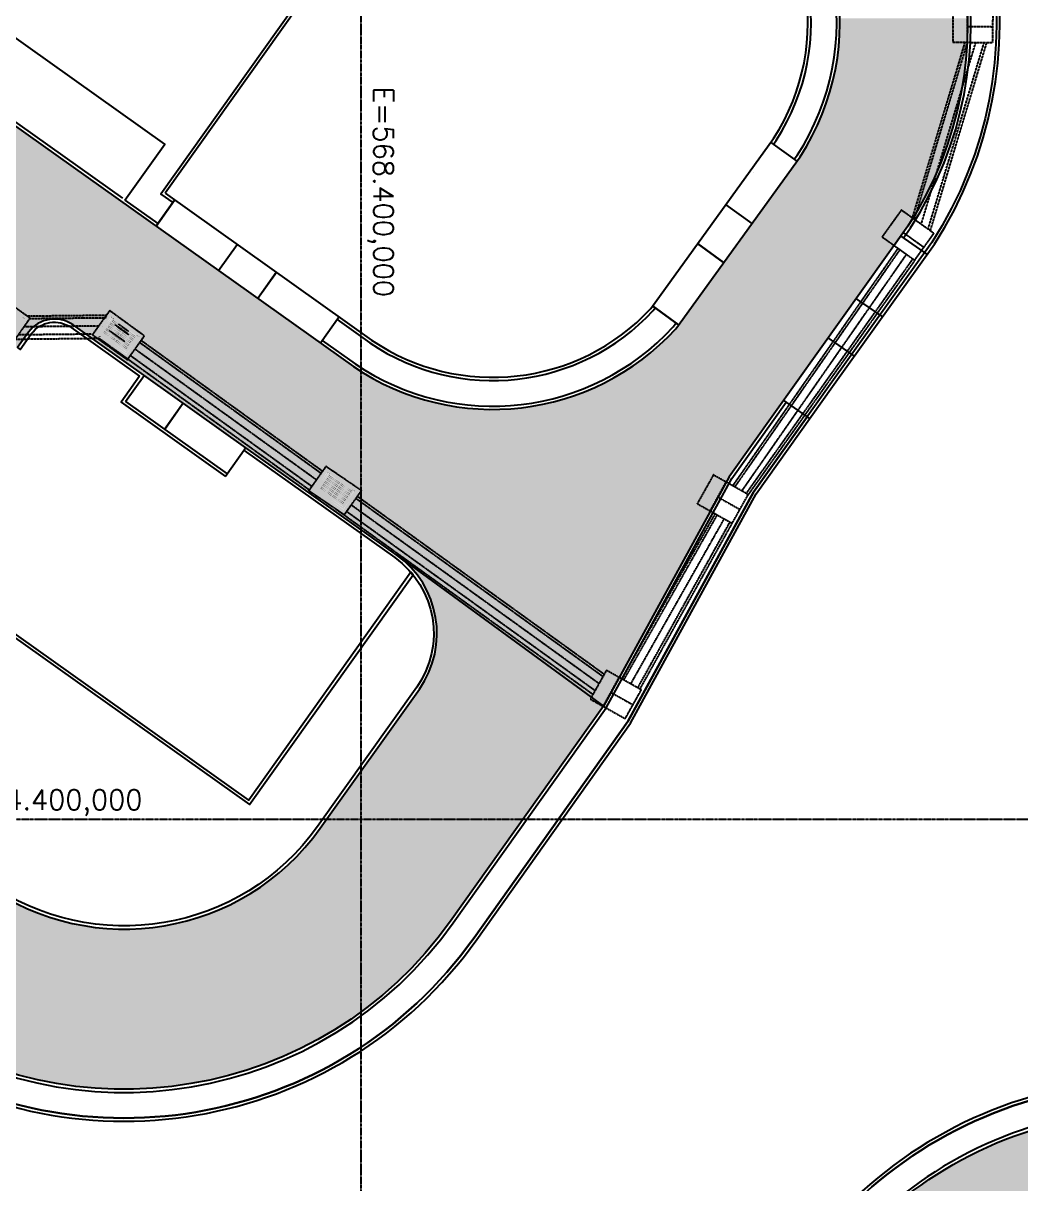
# Model space of a CAD drawing. Header units: millimetres. Extents: x 568263778 to 568582840, y 7794314150 to 7794508983.
# Drawn here: x 568389463 to 568420604, y 7794388614 to 7794424850 of the extents above; entities that cross this region are included whole.
import ezdxf

# ---------------------------------------------------------------- set-up
doc = ezdxf.new("R2010")
doc.units = ezdxf.units.MM
doc.linetypes.add('( Hidden )', pattern=[0.375, 0.25, -0.125])
doc.linetypes.add('CENTER2', pattern=[1.125, 0.75, -0.125, 0.125, -0.125])
for name, color, linetype in [('06-EST-EIXOS', 1, 'CENTER2'), ('11-EST-HACHURAS', 254, 'Continuous'), ('15-EST-FORMAS-VISTA-2', 2, 'Continuous'), ('15-EST-FORMAS-VISTA-3', 3, 'Continuous')]:
    doc.layers.add(name, color=color, linetype=linetype)
doc.styles.add('02 - 1 PARA 250 - 2.5mm', font='romans.shx', dxfattribs={"height": 625})

msp = doc.modelspace()

# ---------------------------------------------------------------- hatches: boundary and pattern name
at = {"layer": '11-EST-HACHURAS'}
h = msp.add_hatch(dxfattribs=at)
h.set_pattern_fill('ANSI31', color=256)
h.set_pattern_definition([(45, (262610.6373, 0), (-2.2450640302673, 2.2450640302673), [])])
edge = h.paths.add_edge_path()
edge.add_arc((568407261.71, 7794424879.54), 7696.61, 326.951883, 360.896758)
edge.add_line((568414957.37, 7794425000), (568418944.23, 7794425000))
edge.add_arc((568407196.53, 7794424865.6), 11748.47, -32.729498, 0.655458, ccw=False)
edge.add_line((568417079.73, 7794418513.51), (568411496.23, 7794410690.79))
edge.add_line((568411496.23, 7794410690.79), (568407575.88, 7794403522.6))
edge.add_line((568407575.88, 7794403522.6), (568401119.88, 7794408247.78))
edge.add_line((568401119.88, 7794408247.78), (568396414.96, 7794411593.44))
edge.add_line((568396414.96, 7794411593.44), (568391018.44, 7794415430.96))
edge.add_arc((568390439.83, 7794414607.33), 1006.56, 54.911575, 145.82939)
edge.add_line((568389607.04, 7794415172.67), (568389288.04, 7794414724.03))
edge.add_line((568389288.04, 7794414724.03), (568374847.42, 7794425000))
edge.add_line((568374847.42, 7794425000), (568384496.64, 7794425000))
edge.add_line((568384496.64, 7794425000), (568399769.97, 7794414131.47))
edge.add_arc((568404120.68, 7794420536.43), 7742.88, 235.812773, 317.524165)
edge.add_line((568409831.54, 7794415307.82), (568413713.1, 7794420682.25))
h = msp.add_hatch(color=256, dxfattribs=at)
h.dxf.hatch_style = 1
h.paths.add_polyline_path([(568405069.66, 7794400000), (568400000, 7794400000), (568400000, 7794393976.01, 0.08045209), (568402807.57, 7794396820.56)])
h.paths.add_polyline_path([(568407575.88, 7794403522.6), (568401172.29, 7794408209.42, -0.40574589), (568401829.22, 7794404062.37), (568400000, 7794401489.75), (568400000, 7794400000), (568405069.66, 7794400000)])
h.paths.add_polyline_path([(568400000, 7794401489.75), (568398940.74, 7794400000), (568400000, 7794400000)])
h.paths.add_polyline_path([(568400000, 7794400000), (568398940.74, 7794400000), (568398754.04, 7794399737.42, -0.41474367), (568388273.35, 7794397955.42), (568385400.13, 7794400000), (568376776.29, 7794400000), (568385374.41, 7794393881.59, 0.32304445), (568400000, 7794393976.01)])
h = msp.add_hatch(color=256, dxfattribs=at)
h.dxf.hatch_style = 1
h.paths.add_polyline_path([(568447653.08, 7794396067.5), (568444442.83, 7794396090.42, 0.07029896), (568443022.28, 7794395897.54), (568425000, 7794391315.51), (568425000, 7794386160.85), (568447598, 7794391901.04)])
h.paths.add_polyline_path([(568425000, 7794391315.51), (568422412.19, 7794390657.58, 0.19437001), (568414534.61, 7794385626.33), (568402289.67, 7794368418.68, -0.08179713), (568400000, 7794366108.4), (568400000, 7794360398.83, 0.13849022), (568406354.43, 7794365506.99), (568418608.45, 7794382727.4, -0.19961974), (568423493.17, 7794385778.1), (568425000, 7794386160.85)])
h.paths.add_polyline_path([(568400000, 7794366108.4, -0.32152271), (568388335.04, 7794366056.13), (568378884.94, 7794372780.81), (568375986, 7794368706.97), (568385436.1, 7794361982.29, 0.2607647), (568400000, 7794360398.83)])

# ---------------------------------------------------------------- linework, layer by layer
at = {"layer": '06-EST-EIXOS', "linetype": 'CENTER2', "ltscale": 10}
for p, q in [((568400000, 7794508982.65), (568400000, 7794314150.47)), ((568263778.26, 7794400000), (568503132.72, 7794400000))]:
    msp.add_line(p, q, dxfattribs=at)
at = {"layer": '11-EST-HACHURAS', "color": 250, "linetype": '( Hidden )', "ltscale": 10}
for p, q in [((568417281.63, 7794418724.25, 720865.12), (568418944.96, 7794424267, 720853.51)), ((568417281.63, 7794418724.25, 721365.12), (568418944.96, 7794424267, 721353.51)), ((568417496.47, 7794418570.36, 720865.23), (568419201.33, 7794424251.5, 720853.51)), ((568417496.47, 7794418570.36, 721365.23), (568419201.33, 7794424251.5, 721353.51)), ((568417711.3, 7794418416.47, 720865.33), (568419461.43, 7794424248.48, 720853.48)), ((568417711.3, 7794418416.47, 721365.33), (568419461.43, 7794424248.48, 721353.48)), ((568417047.78, 7794418223.3, 721318.71), (568417042.49, 7794418225.85, 720738.71)), ((568411679.83, 7794410369.54, 720885.12), (568416835.2, 7794417777.77, 720867.23)), ((568411679.83, 7794410369.54, 721385.12), (568416835.2, 7794417777.77, 721367.23)), ((568411898.93, 7794410246.71, 720885.1), (568417038.46, 7794417632.17, 720867.32)), ((568411898.93, 7794410246.71, 721385.1), (568417038.46, 7794417632.17, 721367.32)), ((568412027.9, 7794410157.34, 720885.11), (568417237.08, 7794417489.89, 720867.4)), ((568412027.9, 7794410157.34, 721385.11), (568417237.08, 7794417489.89, 721367.4)), ((568392031.87, 7794415646.51, 720880.36), (568389657.03, 7794415621.39, 720885.09)), ((568392031.87, 7794415646.51, 721380.36), (568389657.03, 7794415621.39, 721385.09)), ((568392031.87, 7794415646.51, 721380.36), (568392030.28, 7794415641.49, 720880.36)), ((568392031.87, 7794415646.51, 721380.36), (568392030.28, 7794415641.49, 720880.36)), ((568392031.87, 7794415646.51, 720800.36), (568392059.17, 7794415732.6, 720800.36)), ((568392057.32, 7794415726.78, 721380.36), (568392031.87, 7794415646.51, 721380.36)), ((568392057.32, 7794415726.78, 721380.36), (568392031.87, 7794415646.51, 721380.36)), ((568392059.17, 7794415732.6, 720800.36), (568392057.32, 7794415726.78, 721380.36)), ((568391599.92, 7794415141.91, 720880.9), (568389304.53, 7794415117.63, 720885.48)), ((568391599.92, 7794415141.91, 721380.9), (568389304.53, 7794415117.63, 721385.48)), ((568391815.69, 7794415394.21, 720880.63), (568389480.78, 7794415369.51, 720885.28)), ((568391815.69, 7794415394.21, 721380.63), (568389480.78, 7794415369.51, 721385.28)), ((568391952.32, 7794415395.65, 721380.36), (568391952.32, 7794415395.65, 721380.36)), ((568391952.32, 7794415395.65, 721380.36), (568391952.32, 7794415395.65, 721380.36)), ((568392633.94, 7794414904.14, 720878.7), (568392156.49, 7794415248.42, 720879.86)), ((568392633.94, 7794414904.14, 721378.7), (568392156.49, 7794415248.42, 721379.86)), ((568392754.94, 7794415125.11, 720878.6), (568392327.94, 7794415433.01, 720879.64)), ((568392754.94, 7794415125.11, 721378.6), (568392327.94, 7794415433.01, 721379.64)), ((568391832.77, 7794415018.68, 720800.36), (568391831.4, 7794415014.35, 720800.36)), ((568391847.31, 7794415064.52, 721380.36), (568391845.47, 7794415058.7, 720800.36)), ((568398758.52, 7794410795.98, 720864.01), (568393098.28, 7794414877.53, 720877.77)), ((568398758.52, 7794410795.98, 721364.01), (568393098.28, 7794414877.53, 721377.77)), ((568398470.2, 7794410387.45, 720864.19), (568392807.38, 7794414470.86, 720878.07)), ((568398470.2, 7794410387.45, 721364.19), (568392807.38, 7794414470.86, 721378.07)), ((568398614.36, 7794410591.72, 720864.1), (568392952.83, 7794414674.19, 720877.92)), ((568398614.36, 7794410591.72, 721364.1), (568392952.83, 7794414674.19, 721377.92)), ((568407435.98, 7794404230.53, 720842.57), (568399704.28, 7794409805.79, 720861.44)), ((568407435.98, 7794404230.53, 721342.57), (568399704.28, 7794409805.79, 721361.44)), ((568407559.03, 7794404450.02, 720842.62), (568399848.44, 7794410010.05, 720861.36)), ((568407559.03, 7794404450.02, 721342.62), (568399848.44, 7794410010.05, 721361.36)), ((568407312.93, 7794404011.05, 720842.52), (568399560.12, 7794409601.52, 720861.52)), ((568407312.93, 7794404011.05, 721342.52), (568399560.12, 7794409601.52, 721361.52)), ((568408211.63, 7794404342.15, 720898.85), (568411130.73, 7794409497.23, 720887.16)), ((568408211.63, 7794404342.15, 721398.85), (568411130.73, 7794409497.23, 721387.16)), ((568408429.7, 7794404219.89, 720898.85), (568411348.8, 7794409374.97, 720887.14)), ((568408429.7, 7794404219.89, 721398.85), (568411348.8, 7794409374.97, 721387.14)), ((568408647.78, 7794404097.64, 720898.84), (568411527.88, 7794409275.79, 720887.11)), ((568408647.78, 7794404097.64, 721398.84), (568411527.12, 7794409273.52, 721387.11))]:
    msp.add_line(p, q, dxfattribs=at)
for points in [[(568419740.97, 7794425274.71), (568418491.05, 7794425289.25), (568418479.08, 7794424259.91), (568419728.99, 7794424245.37)], [(568417891.33, 7794418287.51), (568416875.15, 7794419015.43), (568416275.68, 7794418178.58), (568417291.86, 7794417450.65)], [(568412097.85, 7794410135.19), (568411007.5, 7794410746.46), (568410504.1, 7794409848.52), (568411594.45, 7794409237.26)], [(568408759.42, 7794404035.05), (568407669.07, 7794404646.32), (568407165.68, 7794403748.39), (568408256.02, 7794403137.12)]]:
    msp.add_lwpolyline(points, close=True, dxfattribs=at)
for points in [[(568418944.95, 7794424254.49), (568418946.13, 7794425283.9)], [(568418940.52, 7794424751.14), (568419734.77, 7794424741.9)], [(568418857.99, 7794424255.5), (568417212.89, 7794418773.5)], [(568417780.05, 7794418367.22), (568419544.67, 7794424247.51)], [(568416654.43, 7794417907.27), (568417245.09, 7794418750.36)], [(568416935.3, 7794418316.9), (568417581.03, 7794417854.34)], [(568417051, 7794418234.02), (568417047.78, 7794418223.3)], [(568416770.16, 7794417824.36), (568411609.71, 7794410408.84)], [(568412070.1, 7794410086.1), (568417301.8, 7794417443.53)], [(568391623.3, 7794415125.18), (568392716.16, 7794414343.33), (568393247.11, 7794415085.58), (568392160.51, 7794415876.37), (568391623.3, 7794415125.18)], [(568392053.5, 7794415726.74), (568389603.81, 7794415700.83)], [(568392744.95, 7794415230.94), (568392431.5, 7794415456.96)], [(568389212.88, 7794414986.65), (568391831.4, 7794415014.35), (568398395.23, 7794410281.24)], [(568398804.66, 7794410861.34), (568393144.82, 7794414942.59)], [(568410910.5, 7794409620.69), (568411404.46, 7794410523.85)], [(568407598.4, 7794404520.26), (568399894.58, 7794410075.41)], [(568411144.42, 7794410058.83), (568411837.28, 7794409670.41)], [(568399217.35, 7794409688.42), (568407248.94, 7794403896.91)], [(568411060.94, 7794409536.35), (568408141.85, 7794404381.27)], [(568408717.56, 7794404058.52), (568411596, 7794409236.39)], [(568407572.07, 7794403520.55), (568408066.03, 7794404423.71)], [(568407806, 7794403958.69), (568408498.85, 7794403570.27)]]:
    msp.add_lwpolyline(points, dxfattribs=at)
for points, elevation in [([(568388060.18, 7794415682.98), (568388583.38, 7794416430.68), (568389676.32, 7794415648.96), (568389153.13, 7794414901.26), (568388045.99, 7794415679.63)], 59379.09), ([(568398378.45, 7794410257.46), (568399490.62, 7794409503.05), (568400023.21, 7794410257.67), (568398911.05, 7794411012.08), (568398378.45, 7794410257.46)], 794878.93)]:
    msp.add_lwpolyline(points, dxfattribs=dict(at, elevation=elevation))
at = {"layer": '11-EST-HACHURAS', "color": 250}
for points in [[(568389464.74, 7794415643.64, 59379.09), (568389471.13, 7794415652.58, 59379.09), (568389420.42, 7794415688.86, 59379.09), (568389421.83, 7794415674.34, 59379.09)], [(568389499.85, 7794415618.53, 59379.09), (568389514.04, 7794415621.89, 59379.09), (568389471.13, 7794415652.58, 59379.09), (568389464.74, 7794415643.64, 59379.09)], [(568392077.7, 7794415738.07), (568392076.29, 7794415752.6), (568391679.82, 7794415198.35), (568391694.02, 7794415201.71)], [(568392218.83, 7794415677.97), (568392204.64, 7794415674.61), (568391865.72, 7794415200.82), (568391867.13, 7794415186.3)], [(568391884.84, 7794415153.36), (568391899.04, 7794415156.72), (568392237.95, 7794415630.51), (568392236.55, 7794415645.03)], [(568392282.65, 7794415618.81), (568392296.85, 7794415622.17), (568392203.23, 7794415689.13), (568392204.64, 7794415674.61)], [(568392261.65, 7794415573.42), (568392260.24, 7794415587.94), (568392228.27, 7794415543.25), (568392242.46, 7794415546.6)], [(568392242.46, 7794415546.6), (568392228.27, 7794415543.25), (568392563.74, 7794415303.27), (568392562.33, 7794415317.79)], [(568392236.55, 7794415645.03), (568392237.95, 7794415630.51), (568393018.13, 7794415072.43), (568393032.32, 7794415075.79)], [(568392581.52, 7794415344.61), (568392595.71, 7794415347.97), (568392260.24, 7794415587.94), (568392261.65, 7794415573.42)], [(568392276.26, 7794415609.87), (568392284.06, 7794415604.29), (568392296.85, 7794415622.17), (568392282.65, 7794415618.81)], [(568392680.62, 7794414584.12), (568392679.21, 7794414598.64), (568391899.04, 7794415156.72), (568391884.84, 7794415153.36)], [(568392005.89, 7794415215.42), (568392004.49, 7794415229.94), (568391972.51, 7794415185.24), (568391986.71, 7794415188.6)], [(568391986.71, 7794415188.6), (568391972.51, 7794415185.24), (568392307.99, 7794414945.27), (568392306.58, 7794414959.79)], [(568392325.76, 7794414986.61), (568392339.96, 7794414989.97), (568392004.49, 7794415229.94), (568392005.89, 7794415215.42)], [(568392069.65, 7794415305.75), (568392068.24, 7794415320.27), (568392036.27, 7794415275.58), (568392050.47, 7794415278.94)], [(568392050.47, 7794415278.94), (568392036.27, 7794415275.58), (568392371.74, 7794415035.6), (568392370.34, 7794415050.12)], [(568392389.52, 7794415076.94), (568392403.72, 7794415080.3), (568392068.24, 7794415320.27), (568392069.65, 7794415305.75)], [(568392133.87, 7794415394.56), (568392132.46, 7794415409.08), (568392100.49, 7794415364.38), (568392114.68, 7794415367.74)], [(568392114.68, 7794415367.74), (568392100.49, 7794415364.38), (568392435.96, 7794415124.4), (568392434.55, 7794415138.92)], [(568392453.74, 7794415165.74), (568392467.93, 7794415169.1), (568392132.46, 7794415409.08), (568392133.87, 7794415394.56)], [(568392197.76, 7794415483.99), (568392196.35, 7794415498.51), (568392164.38, 7794415453.81), (568392178.57, 7794415457.17)], [(568392178.57, 7794415457.17), (568392164.38, 7794415453.81), (568392499.85, 7794415213.84), (568392498.44, 7794415228.36)], [(568392517.63, 7794415255.18), (568392531.82, 7794415258.54), (568392196.35, 7794415498.51), (568392197.76, 7794415483.99)], [(568392434.55, 7794415138.92), (568392435.96, 7794415124.4), (568392467.93, 7794415169.1), (568392453.74, 7794415165.74)], [(568392507.94, 7794415126.97), (568392506.54, 7794415141.49), (568392474.56, 7794415096.79), (568392488.76, 7794415100.15)], [(568392498.44, 7794415228.36), (568392499.85, 7794415213.84), (568392531.82, 7794415258.54), (568392517.63, 7794415255.18)], [(568392827.82, 7794414898.15), (568392842.01, 7794414901.51), (568392506.54, 7794415141.49), (568392507.94, 7794415126.97)], [(568392571.84, 7794415216.4), (568392570.43, 7794415230.92), (568392538.46, 7794415186.22), (568392552.65, 7794415189.58)], [(568392552.65, 7794415189.58), (568392538.46, 7794415186.22), (568392873.93, 7794414946.25), (568392872.52, 7794414960.77)], [(568392891.71, 7794414987.59), (568392905.9, 7794414990.95), (568392570.43, 7794415230.92), (568392571.84, 7794415216.4)], [(568392635.73, 7794415305.83), (568392634.32, 7794415320.35), (568392602.35, 7794415275.66), (568392616.54, 7794415279.02)], [(568392616.54, 7794415279.02), (568392602.35, 7794415275.66), (568392937.82, 7794415035.68), (568392936.41, 7794415050.2)], [(568392955.6, 7794415077.02), (568392969.79, 7794415080.38), (568392634.32, 7794415320.35), (568392635.73, 7794415305.83)], [(568391820.96, 7794415138.25), (568391806.76, 7794415134.89), (568392688.36, 7794414504.26), (568392686.95, 7794414518.78)], [(568392306.58, 7794414959.79), (568392307.99, 7794414945.27), (568392339.96, 7794414989.97), (568392325.76, 7794414986.61)], [(568392379.97, 7794414947.83), (568392378.56, 7794414962.35), (568392346.59, 7794414917.65), (568392360.79, 7794414921.01)], [(568392360.79, 7794414921.01), (568392346.59, 7794414917.65), (568392682.07, 7794414677.68), (568392680.66, 7794414692.2)], [(568392370.34, 7794415050.12), (568392371.74, 7794415035.6), (568392403.72, 7794415080.3), (568392389.52, 7794415076.94)], [(568392699.84, 7794414719.02), (568392714.04, 7794414722.38), (568392378.56, 7794414962.35), (568392379.97, 7794414947.83)], [(568392443.73, 7794415038.16), (568392442.32, 7794415052.69), (568392410.35, 7794415007.99), (568392424.55, 7794415011.35)], [(568392424.55, 7794415011.35), (568392410.35, 7794415007.99), (568392745.82, 7794414768.01), (568392744.42, 7794414782.53)], [(568392763.6, 7794414809.35), (568392777.8, 7794414812.71), (568392442.32, 7794415052.69), (568392443.73, 7794415038.16)], [(568392488.76, 7794415100.15), (568392474.56, 7794415096.79), (568392810.04, 7794414856.81), (568392808.63, 7794414871.34)], [(568392677.4, 7794414522.14), (568392678.81, 7794414507.62), (568393075.28, 7794415061.86), (568393061.08, 7794415058.51)], [(568392744.42, 7794414782.53), (568392745.82, 7794414768.01), (568392777.8, 7794414812.71), (568392763.6, 7794414809.35)], [(568392808.63, 7794414871.34), (568392810.04, 7794414856.81), (568392842.01, 7794414901.51), (568392827.82, 7794414898.15)], [(568392872.52, 7794414960.77), (568392873.93, 7794414946.25), (568392905.9, 7794414990.95), (568392891.71, 7794414987.59)], [(568392936.41, 7794415050.2), (568392937.82, 7794415035.68), (568392969.79, 7794415080.38), (568392955.6, 7794415077.02)], [(568392992.61, 7794415110.95), (568392991.2, 7794415125.48), (568392978.41, 7794415107.6), (568392986.22, 7794415102.02)], [(568393035.52, 7794415080.26), (568393041.91, 7794415089.2), (568392991.2, 7794415125.48), (568392992.61, 7794415110.95)], [(568393070.63, 7794415055.15), (568393084.82, 7794415058.51), (568393041.91, 7794415089.2), (568393035.52, 7794415080.26)], [(568392680.66, 7794414692.2), (568392682.07, 7794414677.68), (568392714.04, 7794414722.38), (568392699.84, 7794414719.02)], [(568398956.89, 7794410825.59, 794878.93), (568398955.24, 7794410840.08, 794878.93), (568398568.1, 7794410279.28, 794878.93), (568398582.24, 7794410282.88, 794878.93)], [(568398645.86, 7794410299.06, 794878.93), (568398660, 7794410302.65, 794878.93), (568398990.95, 7794410782.05, 794878.93), (568398989.3, 7794410796.54, 794878.93)], [(568399035.83, 7794410771.09, 794878.93), (568399049.97, 7794410774.69, 794878.93), (568398955.24, 7794410840.08, 794878.93), (568398956.89, 7794410825.59, 794878.93)], [(568398989.3, 7794410796.54, 794878.93), (568398990.95, 7794410782.05, 794878.93), (568399780.35, 7794410237.1, 794878.93), (568399794.48, 7794410240.7, 794878.93)], [(568398828.1, 7794410454.52, 794878.93), (568398826.45, 7794410469.02, 794878.93), (568398795.23, 7794410423.79, 794878.93), (568398809.37, 7794410427.39, 794878.93)], [(568399151.75, 7794410231.09, 794878.93), (568399165.89, 7794410234.69, 794878.93), (568398826.45, 7794410469.02, 794878.93), (568398828.1, 7794410454.52, 794878.93)], [(568398890.82, 7794410544.38, 794878.93), (568398889.17, 7794410558.88, 794878.93), (568398857.95, 7794410513.65, 794878.93), (568398872.09, 7794410517.25, 794878.93)], [(568398872.09, 7794410517.25, 794878.93), (568398857.95, 7794410513.65, 794878.93), (568399197.39, 7794410279.32, 794878.93), (568399195.74, 7794410293.82, 794878.93)], [(568399214.47, 7794410320.96, 794878.93), (568399228.61, 7794410324.55, 794878.93), (568398889.17, 7794410558.88, 794878.93), (568398890.82, 7794410544.38, 794878.93)], [(568398953.21, 7794410634.88, 794878.93), (568398951.56, 7794410649.37, 794878.93), (568398920.33, 7794410604.14, 794878.93), (568398934.47, 7794410607.74, 794878.93)], [(568398934.47, 7794410607.74, 794878.93), (568398920.33, 7794410604.14, 794878.93), (568399259.78, 7794410369.82, 794878.93), (568399258.13, 7794410384.31, 794878.93)], [(568399276.86, 7794410411.45, 794878.93), (568399291, 7794410415.04, 794878.93), (568398951.56, 7794410649.37, 794878.93), (568398953.21, 7794410634.88, 794878.93)], [(568399015.59, 7794410725.37, 794878.93), (568399013.94, 7794410739.86, 794878.93), (568398982.72, 7794410694.63, 794878.93), (568398996.86, 7794410698.23, 794878.93)], [(568398996.86, 7794410698.23, 794878.93), (568398982.72, 7794410694.63, 794878.93), (568399322.16, 7794410460.31, 794878.93), (568399320.51, 7794410474.8, 794878.93)], [(568399339.25, 7794410501.94, 794878.93), (568399353.38, 7794410505.53, 794878.93), (568399013.94, 7794410739.86, 794878.93), (568399015.59, 7794410725.37, 794878.93)], [(568399029.59, 7794410762.05, 794878.93), (568399037.48, 7794410756.6, 794878.93), (568399049.97, 7794410774.69, 794878.93), (568399035.83, 7794410771.09, 794878.93)], [(568399320.51, 7794410474.8, 794878.93), (568399322.16, 7794410460.31, 794878.93), (568399353.38, 7794410505.53, 794878.93), (568399339.25, 7794410501.94, 794878.93)], [(568399394.1, 7794410464.07, 794878.93), (568399392.45, 7794410478.57, 794878.93), (568399361.22, 7794410433.34, 794878.93), (568399375.36, 7794410436.94, 794878.93)], [(568399375.36, 7794410436.94, 794878.93), (568399361.22, 7794410433.34, 794878.93), (568399700.67, 7794410199.01, 794878.93), (568399699.02, 7794410213.51, 794878.93)], [(568399717.75, 7794410240.64, 794878.93), (568399731.89, 7794410244.24, 794878.93), (568399392.45, 7794410478.57, 794878.93), (568399394.1, 7794410464.07, 794878.93)], [(568398582.24, 7794410282.88, 794878.93), (568398568.1, 7794410279.28, 794878.93), (568399460.13, 7794409663.49, 794878.93), (568399458.48, 7794409677.98, 794878.93)], [(568399451.05, 7794409743.21, 794878.93), (568399449.4, 7794409757.7, 794878.93), (568398660, 7794410302.65, 794878.93), (568398645.86, 7794410299.06, 794878.93)], [(568398765.86, 7794410363.13, 794878.93), (568398764.21, 7794410377.63, 794878.93), (568398732.99, 7794410332.4, 794878.93), (568398747.13, 7794410336, 794878.93)], [(568398747.13, 7794410336, 794878.93), (568398732.99, 7794410332.4, 794878.93), (568399072.43, 7794410098.07, 794878.93), (568399070.78, 7794410112.57, 794878.93)], [(568399089.52, 7794410139.7, 794878.93), (568399103.65, 7794410143.3, 794878.93), (568398764.21, 7794410377.63, 794878.93), (568398765.86, 7794410363.13, 794878.93)], [(568398809.37, 7794410427.39, 794878.93), (568398795.23, 7794410423.79, 794878.93), (568399134.67, 7794410189.46, 794878.93), (568399133.02, 7794410203.96, 794878.93)], [(568399070.78, 7794410112.57, 794878.93), (568399072.43, 7794410098.07, 794878.93), (568399103.65, 7794410143.3, 794878.93), (568399089.52, 7794410139.7, 794878.93)], [(568399144.37, 7794410101.84, 794878.93), (568399142.72, 7794410116.33, 794878.93), (568399111.49, 7794410071.11, 794878.93), (568399125.63, 7794410074.7, 794878.93)], [(568399125.63, 7794410074.7, 794878.93), (568399111.49, 7794410071.11, 794878.93), (568399450.94, 7794409836.78, 794878.93), (568399449.29, 7794409851.27, 794878.93)], [(568399133.02, 7794410203.96, 794878.93), (568399134.67, 7794410189.46, 794878.93), (568399165.89, 7794410234.69, 794878.93), (568399151.75, 7794410231.09, 794878.93)], [(568399468.02, 7794409878.41, 794878.93), (568399482.16, 7794409882.01, 794878.93), (568399142.72, 7794410116.33, 794878.93), (568399144.37, 7794410101.84, 794878.93)], [(568399206.6, 7794410193.23, 794878.93), (568399204.95, 7794410207.72, 794878.93), (568399173.73, 7794410162.5, 794878.93), (568399187.87, 7794410166.09, 794878.93)], [(568399187.87, 7794410166.09, 794878.93), (568399173.73, 7794410162.5, 794878.93), (568399513.17, 7794409928.17, 794878.93), (568399511.53, 7794409942.66, 794878.93)], [(568399195.74, 7794410293.82, 794878.93), (568399197.39, 7794410279.32, 794878.93), (568399228.61, 7794410324.55, 794878.93), (568399214.47, 7794410320.96, 794878.93)], [(568399530.26, 7794409969.8, 794878.93), (568399544.4, 7794409973.39, 794878.93), (568399204.95, 7794410207.72, 794878.93), (568399206.6, 7794410193.23, 794878.93)], [(568399269.32, 7794410283.09, 794878.93), (568399267.67, 7794410297.59, 794878.93), (568399236.45, 7794410252.36, 794878.93), (568399250.59, 7794410255.95, 794878.93)], [(568399250.59, 7794410255.95, 794878.93), (568399236.45, 7794410252.36, 794878.93), (568399575.89, 7794410018.03, 794878.93), (568399574.25, 7794410032.53, 794878.93)], [(568399258.13, 7794410384.31, 794878.93), (568399259.78, 7794410369.82, 794878.93), (568399291, 7794410415.04, 794878.93), (568399276.86, 7794410411.45, 794878.93)], [(568399592.98, 7794410059.66, 794878.93), (568399607.12, 7794410063.26, 794878.93), (568399267.67, 7794410297.59, 794878.93), (568399269.32, 7794410283.09, 794878.93)], [(568399331.71, 7794410373.58, 794878.93), (568399330.06, 7794410388.08, 794878.93), (568399298.84, 7794410342.85, 794878.93), (568399312.98, 7794410346.45, 794878.93)], [(568399312.98, 7794410346.45, 794878.93), (568399298.84, 7794410342.85, 794878.93), (568399638.28, 7794410108.52, 794878.93), (568399636.63, 7794410123.02, 794878.93)], [(568399655.36, 7794410150.15, 794878.93), (568399669.5, 7794410153.75, 794878.93), (568399330.06, 7794410388.08, 794878.93), (568399331.71, 7794410373.58, 794878.93)], [(568399794.48, 7794410240.7, 794878.93), (568399780.35, 7794410237.1, 794878.93), (568399449.4, 7794409757.7, 794878.93), (568399451.05, 7794409743.21, 794878.93)], [(568399458.48, 7794409677.98, 794878.93), (568399460.13, 7794409663.49, 794878.93), (568399847.27, 7794410224.29, 794878.93), (568399833.13, 7794410220.7, 794878.93)], [(568399636.63, 7794410123.02, 794878.93), (568399638.28, 7794410108.52, 794878.93), (568399669.5, 7794410153.75, 794878.93), (568399655.36, 7794410150.15, 794878.93)], [(568399699.02, 7794410213.51, 794878.93), (568399700.67, 7794410199.01, 794878.93), (568399731.89, 7794410244.24, 794878.93), (568399717.75, 7794410240.64, 794878.93)], [(568399754.19, 7794410275.19, 794878.93), (568399752.54, 7794410289.69, 794878.93), (568399740.05, 7794410271.6, 794878.93), (568399747.94, 7794410266.15, 794878.93)], [(568399797.61, 7794410245.22, 794878.93), (568399803.85, 7794410254.26, 794878.93), (568399752.54, 7794410289.69, 794878.93), (568399754.19, 7794410275.19, 794878.93)], [(568399833.13, 7794410220.7, 794878.93), (568399847.27, 7794410224.29, 794878.93), (568399803.85, 7794410254.26, 794878.93), (568399797.61, 7794410245.22, 794878.93)], [(568399449.29, 7794409851.27, 794878.93), (568399450.94, 7794409836.78, 794878.93), (568399482.16, 7794409882.01, 794878.93), (568399468.02, 7794409878.41, 794878.93)], [(568399511.53, 7794409942.66, 794878.93), (568399513.17, 7794409928.17, 794878.93), (568399544.4, 7794409973.39, 794878.93), (568399530.26, 7794409969.8, 794878.93)], [(568399574.25, 7794410032.53, 794878.93), (568399575.89, 7794410018.03, 794878.93), (568399607.12, 7794410063.26, 794878.93), (568399592.98, 7794410059.66, 794878.93)]]:
    msp.add_solid(points, dxfattribs=at)
at = {"layer": '11-EST-HACHURAS', "color": 250, "linetype": '( Hidden )', "ltscale": 10}
msp.add_solid([(568392562.33, 7794415317.79), (568392563.74, 7794415303.27), (568392595.71, 7794415347.97), (568392581.52, 7794415344.61)], dxfattribs=at)
at = {"layer": '15-EST-FORMAS-VISTA-3'}
for p, q in [((568412803.16, 7794421130.28), (568413613.82, 7794420544.81)), ((568393606.76, 7794418515.91), (568394186.54, 7794419330.66)), ((568393608.91, 7794418515.72), (568394188.7, 7794419330.47)), ((568411395.82, 7794419184.86), (568412206.47, 7794418599.38)), ((568411397.98, 7794419184.66), (568412208.63, 7794418599.18)), ((568416857.21, 7794418202.11), (568417677.9, 7794417630.78)), ((568395562.2, 7794417124.42), (568396141.97, 7794417939.17)), ((568395564.35, 7794417124.22), (568396144.13, 7794417938.97)), ((568411328.23, 7794417383.36), (568410517.57, 7794417968.84)), ((568411330.39, 7794417383.17), (568410519.73, 7794417968.65)), ((568397364.12, 7794417069.48), (568396784.35, 7794416254.73)), ((568397366.28, 7794417069.29), (568396786.5, 7794416254.54)), ((568415463.56, 7794416249.19), (568416284.25, 7794415677.86)), ((568409923.05, 7794415437.74), (568409112.38, 7794416023.22)), ((568409925.21, 7794415437.54), (568409114.54, 7794416023.03)), ((568399321.72, 7794415677.79), (568398741.94, 7794414863.04)), ((568415412.76, 7794414456.86), (568414592.07, 7794415028.2)), ((568392654.98, 7794413039.41), (568393234.75, 7794413854.16)), ((568392657.13, 7794413039.22), (568393236.91, 7794413853.97)), ((568394456.9, 7794412984.48), (568393877.13, 7794412169.73)), ((568394459.06, 7794412984.29), (568393879.28, 7794412169.54)), ((568414015.92, 7794412504.99), (568413195.23, 7794413076.33)), ((568396412.34, 7794411592.98), (568395774.59, 7794410696.76)), ((568396414.5, 7794411592.79), (568395776.74, 7794410696.57)), ((568401111.16, 7794408254.16), (568407575.88, 7794403522.6))]:
    msp.add_line(p, q, dxfattribs=at)
for points in [[(568350603.03, 7794434397.35), (568353775.5, 7794438855.56, 0.23366825), (568354478.75, 7794443230.81, -0.60072989), (568366780.54, 7794459026.04), (568370615.52, 7794457946.28, 0.07427806), (568377585.58, 7794457321.31, -0.14591494), (568383912.05, 7794455800.04), (568384678.18, 7794455304.5), (568414248.66, 7794434262.1, -0.39310946), (568417079.73, 7794418513.51), (568411496.23, 7794410690.79), (568407575.88, 7794403522.6), (568402806.35, 7794396818.83, -0.41421356), (568385374.41, 7794393881.59), (568344374.41, 7794423057.14, 0.41421356)], [(568416939.46, 7794418144.85), (568417162.51, 7794418457.36, 0.39320081), (568414307.67, 7794434342.84), (568384734.35, 7794455387.26), (568383964.34, 7794455885.32, 0.14597447), (568377579.95, 7794457421.15, -0.07426119), (568370640.85, 7794458043.03), (568366802.75, 7794459123.67, 0.60070081), (568354384.97, 7794443195.56, -0.23334608), (568353694.02, 7794438913.54), (568350463.57, 7794434373.86), (568354327.8, 7794431624.06)], [(568399769.97, 7794414131.47, 0.37245003), (568409831.54, 7794415307.82), (568413713.1, 7794420682.25, 0.39725347), (568411827.47, 7794431075.64), (568382431.28, 7794451994.01, 0.18574902), (568377258.64, 7794453290.57, -0.04923712), (568370854.44, 7794453770.73), (568369578.05, 7794454082.06, 0.00873933), (568366074.14, 7794455075.6, 0.77608898), (568360340.12, 7794442189.82), (568364617.64, 7794439145.93), (568399769.97, 7794414131.47)], [(568404499.79, 7794436167.29), (568382373.53, 7794451912.37, 0.18591195), (568377265.92, 7794453190.71, -0.04930008), (568370833.94, 7794453672.8), (568369551.71, 7794453985.56, 0.00873492), (568366052.96, 7794454977.76, 0.77569408), (568360400.18, 7794442269.81), (568364675.62, 7794439227.4), (568392558.26, 7794419386.07)], [(568413532.76, 7794420603.35), (568413630.6, 7794420738.82, 0.39712951), (568411768.81, 7794430994.64), (568404581.27, 7794436109.31)], [(568343796.31, 7794422241.17), (568384794.62, 7794393066.82, 0.41421356), (568403621.12, 7794396239.05), (568408424.92, 7794402990.97), (568412345.15, 7794410158.96), (568414730.97, 7794413509.03), (568417907.29, 7794417951.62, 0.39397413), (568414838.57, 7794435069.66)], [(568414779.59, 7794434988.89, -0.39389229), (568417824.56, 7794418007.84), (568414649.56, 7794413567.11), (568412260.26, 7794410212.14), (568408340.02, 7794403044.14), (568403539.64, 7794396297.03, -0.41421356), (568384852.6, 7794393148.29), (568343854.31, 7794422322.63, 0.41428107)], [(568412884.22, 7794421071.74), (568412970.26, 7794421190.88, 0.39604178), (568411299.39, 7794430346.81), (568404769.25, 7794434993.66), (568393755.38, 7794419516.08), (568394130.71, 7794419248.99)], [(568347273.35, 7794427130.98), (568388273.35, 7794397955.42, 0.41356421), (568398736.51, 7794399712.77), (568401829.22, 7794404062.37, 0.41170067), (568401122.7, 7794408245.77), (568396414.96, 7794411593.44)], [(568396357.32, 7794411512.44), (568401064.57, 7794408164.4, -0.41165817), (568401747.59, 7794404120.14), (568398655.07, 7794399770.8, -0.41356025), (568388331.28, 7794398036.93), (568347330.07, 7794427213.34, 0.4141837)], [(568447653.8, 7794396167.49), (568444443.1, 7794396190.43, 0.07022219), (568442996.37, 7794395994.13), (568422390.67, 7794390755.29, 0.1943033), (568414453.14, 7794385684.31), (568402199.16, 7794368463.97, -0.41375563), (568388393.02, 7794366137.61), (568332284.95, 7794406064.05, -0.41428107), (568329956.79, 7794419871.47), (568330510.34, 7794420649.36, -0.41428107), (568344318.29, 7794422974.34), (568385316.43, 7794393800.11, 0.41421356), (568402887.83, 7794396760.86), (568407660.79, 7794403469.43), (568411581.12, 7794410637.6), (568413279.76, 7794413017.48)], [(568447659.51, 7794396967.47), (568444448.12, 7794396990.41, 0.06980199), (568442789.49, 7794396766.98), (568422218.1, 7794391536.87, 0.19379675), (568413801.32, 7794386148.14), (568401547.35, 7794368927.8, -0.41375563), (568388856.33, 7794366789.79), (568332748.78, 7794406715.86, -0.41428107), (568330608.6, 7794419407.64), (568331162.15, 7794420185.53, -0.41428107), (568343854.31, 7794422322.63), (568384852.6, 7794393148.29, 0.41421356), (568403539.64, 7794396297.03), (568408340.02, 7794403044.14), (568412260.26, 7794410212.14), (568413933.85, 7794412562.13)], [(568399263.74, 7794415596.32), (568400283.54, 7794414870.62, 0.36995219), (568409133.43, 7794415878.39), (568409195.61, 7794415964.48)], [(568396414.96, 7794411593.44), (568391018.44, 7794415430.96, 0.40621431), (568389632.35, 7794415208.27), (568389288.04, 7794414724.03), (568389369.54, 7794414666.09), (568389713.2, 7794415149.42, -0.40578522), (568390960.73, 7794415349.29), (568393096.66, 7794413829.36)], [(568398799.91, 7794414944.5), (568399827.06, 7794414213.58, 0.37219429), (568409753.88, 7794415371.09), (568409844.15, 7794415496.08)], [(568332748.78, 7794406715.86), (568388856.33, 7794366789.79, 0.41375563), (568401547.35, 7794368927.8), (568413801.32, 7794386148.14, -0.19379675), (568422218.1, 7794391536.87), (568442789.49, 7794396766.98, -0.06980199), (568444448.12, 7794396990.41), (568447559.51, 7794396968.19), (568447553.8, 7794396168.21)], [(568447653.8, 7794396167.49), (568447660.22, 7794397067.47), (568444448.76, 7794397090.41, 0.06975535), (568442763.67, 7794396863.6), (568422196.47, 7794391634.55, 0.19373663), (568413719.84, 7794386206.12), (568401465.87, 7794368985.78, -0.41375563), (568388914.25, 7794366871.31), (568332806.76, 7794406797.34, -0.41428107)], [(568332225.11, 7794405983.89), (568388335.04, 7794366056.13, 0.41375563), (568402280.59, 7794368405.93), (568414534.61, 7794385626.33, -0.19437003), (568422412.19, 7794390657.58), (568443022.28, 7794395897.54, -0.07029896), (568444442.83, 7794396090.42), (568447653.08, 7794396067.5)]]:
    msp.add_lwpolyline(points, format="xyb", dxfattribs=at)
for points in [[(568392639.73, 7794419328.09), (568393885.22, 7794421078.35), (568380237.88, 7794430789.82), (568389688.45, 7794444070.52), (568403335.78, 7794434359.05), (568404581.27, 7794436109.31)], [(568349192.77, 7794434140.35), (568396527.2, 7794400457.1), (568401631.14, 7794407629.57), (568401631.14, 7794407629.57), (568401564.75, 7794407708.74), (568396503.7, 7794400596.56), (568349332.25, 7794434163.84)], [(568392639.73, 7794419328.09), (568393666.88, 7794418597.18)], [(568393097.15, 7794413830.04), (568392517.68, 7794413015.72), (568395776.74, 7794410696.57)], [(568393155.43, 7794413911.95), (568393155.12, 7794413911.51)], [(568392657.13, 7794413039.22), (568395834.72, 7794410778.04)]]:
    msp.add_lwpolyline(points, dxfattribs=at)
msp.add_lwpolyline([(568393894.83, 7794419539.58), (568400340.57, 7794414952.78, 0.36964443), (568409055.99, 7794415941.96), (568412887.67, 7794421247.32, 0.39589233), (568411240.69, 7794430265.85), (568404792.75, 7794434854.21)], format="xyb", close=True, dxfattribs=at)
for points in [[(568412248.55, 7794420191.59), (568412248.55, 7794420191.59)], [(568412603.97, 7794419317.33), (568412603.97, 7794419317.33)]]:
    msp.add_lwpolyline(points, close=True, dxfattribs=at)

# ---------------------------------------------------------------- texts
at = {"layer": '15-EST-FORMAS-VISTA-2', "ltscale": 3, "insert": (568400208.82, 7794416301.05), "char_height": 625, "attachment_point": 9, "rotation": 270, "style": '02 - 1 PARA 250 - 2.5mm'}
msp.add_mtext('E=568.400,000', dxfattribs=at)
at = {"layer": '15-EST-FORMAS-VISTA-2', "ltscale": 3, "insert": (568393188.56, 7794400100), "char_height": 625, "attachment_point": 9, "style": '02 - 1 PARA 250 - 2.5mm'}
msp.add_mtext('N=7.794.400,000', dxfattribs=at)

doc.saveas('drawing.dxf')
